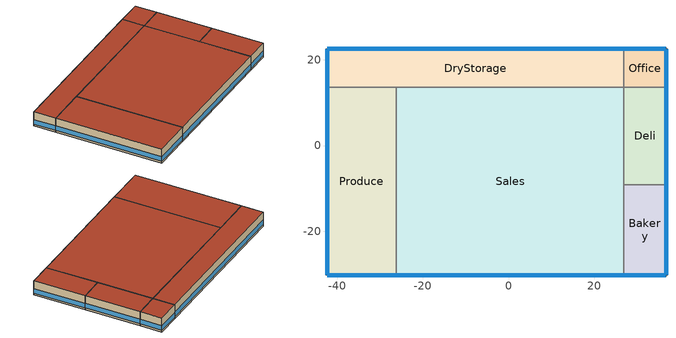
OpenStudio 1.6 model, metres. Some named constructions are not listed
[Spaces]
Sales
 floor ground: 26.89,13.58 26.89,-30.24 -26.17,-30.24 -26.17,13.58 z0
 wall outside: -26.17,-30.24 26.89,-30.24 z0:6.1
 wall to Deli: 26.89,-9.13 26.89,13.58 z0:6.1
 wall to Produce: -26.17,13.58 -26.17,-30.24 z0:6.1
 wall to DryStorage: 26.89,13.58 -26.17,13.58 z0:6.1
 wall to Bakery: 26.89,-30.24 26.89,-9.13 z0:6.1
 window: -26.14,-30.24 26.86,-30.24 z0.76:2.74
 roof outside: 26.89,-30.24 26.89,13.58 -26.17,13.58 -26.17,-30.24 z6.1
Produce
 floor ground: -26.17,13.58 -26.17,-30.24 -42.4,-30.24 -42.4,13.58 z0
 wall outside: -42.4,13.58 -42.4,-30.24 -26.17,-30.24 z0:6.1
 wall to DryStorage: -26.17,13.58 -42.4,13.58 z0:6.1
 window: -42.4,13.55 -42.4,-30.22 / -42.38,-30.24 -26.2,-30.24 z0.76:2.74
 roof outside: -26.17,-30.24 -26.17,13.58 -42.4,13.58 -42.4,-30.24 z6.1
Office
 floor ground: 36.79,22.55 36.79,13.58 26.89,13.58 26.89,22.55 z0
 wall outside: 36.79,13.58 36.79,22.55 26.89,22.55 z0:6.1
 wall to DryStorage: 26.89,22.55 26.89,13.58 z0:6.1
 wall to Deli: 26.89,13.58 36.79,13.58 z0:6.1
 window: 36.79,13.6 36.79,22.53 z0.76:2.75; 36.76,22.55 26.91,22.55 z0.76:2.74
 roof outside: 36.79,13.58 36.79,22.55 26.89,22.55 26.89,13.58 z6.1
Bakery
 floor ground: 36.79,-9.13 36.79,-30.24 26.89,-30.24 26.89,-9.13 z0
 wall outside: 26.89,-30.24 36.79,-30.24 36.79,-9.13 z0:6.1
 wall to Deli: 36.79,-9.13 26.89,-9.13 z0:6.1
 window: 36.79,-30.22 36.79,-9.15 / 26.91,-30.24 36.76,-30.24 z0.76:2.74
 roof outside: 36.79,-30.24 36.79,-9.13 26.89,-9.13 26.89,-30.24 z6.1
DryStorage
 floor ground: 26.89,22.55 26.89,13.58 -42.4,13.58 -42.4,22.55 z0
 wall outside: 26.89,22.55 -42.4,22.55 -42.4,13.58 z0:6.1
 window: -42.4,22.53 -42.4,13.6 z0.76:2.75; 26.86,22.55 -42.38,22.55 z0.76:2.74
 roof outside: 26.89,13.58 26.89,22.55 -42.4,22.55 -42.4,13.58 z6.1
Deli
 floor ground: 36.79,13.58 36.79,-9.13 26.89,-9.13 26.89,13.58 z0
 wall outside: 36.79,-9.13 36.79,13.58 z0:6.1
 window: 36.79,-9.1 36.79,13.55 z0.76:2.74
 roof outside: 36.79,-9.13 36.79,13.58 26.89,13.58 26.89,-9.13 z6.1
[Site]
Calgary Int'l_AB_CAN: Latitude {deg}=51.12; Longitude {deg}=-114.02; Time Zone {hr}=-7; Elevation {m}=1084; Terrain=City
[Building]
c:/test//SuperMarket.osm: North Axis {deg}=0; Default Construction Set=DND-Concrete at climate 7a
[Site:WaterMainsTemperature]
Calculation Method=Correlation; Annual Average Outdoor Air Temperature {C}=3.94167; Maximum Difference In Monthly Average Outdoor Air Temperatures {deltaC}=25
[SizingPeriod:DesignDay] Barometric Pressure {Pa}=88963; Sky Clearness=0; Rain Indicator=0; Snow Indicator=0; Day of Month=21; Daylight Saving Time Indicator=0; Humidity Indicating Type=Wetbulb; Dry-Bulb Temperature Range Modifier Type=DefaultMultipliers
Name | Maximum Dry-Bulb Temperature {C} | Daily Dry-Bulb Temperature Range {deltaC} | Humidity Indicating Conditions at Maximum Dry-Bulb {BasedOnField A3} | Wind Speed {m/s} | Wind Direction {deg} | Month | Day Type | Solar Model Indicator | ASHRAE Taub | ASHRAE Taud
Calgary Int'l Ann Clg .4% Condns DB=>MWB | 28.6 | 12.3 | 15.7 | 4.6 | 160 | 7 | SummerDesignDay | ASHRAETau | 0.341 | 2.408
Calgary Int'l Ann Clg .4% Condns WB=>MDB | 25.4 | 12.3 | 17.3 | 4.6 | 160 | 7 | SummerDesignDay | ASHRAETau | 0.341 | 2.408
Calgary Int'l Ann Htg 99.6% Condns DB | -29.1 | 0 | -29.1 | 2.9 | 0 | 1 | WinterDesignDay | ASHRAEClearSky
[DefaultConstructionSet]
DND-Concrete at climate 7a: Default Exterior Surface Constructions=DND-Concrete at climate 7a; Default Interior Surface Constructions=000_Interior_DefSurfCons 12; Default Ground Contact Surface Constructions=DND-Concrete at climate 7a 1; Default Exterior SubSurface Constructions=DND-Concrete at climate 7a; Default Interior SubSurface Constructions=000_Interior_DefSubCons 12; Interior Partition Construction=000_Interior Partition
[DefaultSurfaceConstructions]
Name | Floor Construction | Wall Construction | Roof Ceiling Construction
000_Interior_DefSurfCons 12 | 000_Interior Floor | 000_Interior Wall | 000_Interior Ceiling
DND-Concrete at climate 7a | Customized opaque construction {028661b1-d8d7-4cc8-a56f-6c2316763d92} to conductance of 0.162 | Customized opaque construction {44c6b4bc-55c0-42e1-92a6-c6c4b35df093} to conductance of 0.21 | Customized opaque construction {c617b2f1-91ec-4204-ad3f-fedfaab5fa9a} to conductance of 0.162
DND-Concrete at climate 7a 1 | Customized opaque construction {de1c73dd-ea5b-4cc6-a93c-d68e055e16ee} to conductance of 0.757 | Customized opaque construction {ae20af34-4136-40c3-b816-52f7b575f712} to conductance of 0.284 | Customized opaque construction {028661b1-d8d7-4cc8-a56f-6c2316763d92} to conductance of 0.284
[DefaultSubSurfaceConstructions]
Name | Fixed Window Construction | Operable Window Construction | Door Construction | Glass Door Construction | Skylight Construction | Tubular Daylight Dome Construction | Tubular Daylight Diffuser Construction | Overhead Door Construction
000_Interior_DefSubCons 12 | 000_Interior Window | 000_Interior Window | 000_Interior Door | 000_Exterior Window | 000_Exterior Window | 000_Interior Window | 000_Interior Window
DND-Concrete at climate 7a | Customized Fenestration: cond=0.220 tvis=0.210 tsol=0.500 | Customized Fenestration: cond=0.220 tvis=0.210 tsol=0.500 | Customized opaque construction {12d935f9-e626-4e16-8590-8ba180143701} to conductance of 2.2 | Customized Fenestration: cond=0.220 tvis=0.210 tsol=0.500 | Customized Fenestration: cond=0.220 tvis=0.210 tsol=0.500 | Customized Fenestration: cond=0.220 tvis=0.210 tsol=0.500 | Customized Fenestration: cond=0.220 tvis=0.210 tsol=0.500 | Customized opaque construction {10fcba14-dd63-4202-9ff1-8023edf5004f} to conductance of 2.2
[Construction]
000_Interior Partition; 000_Interior Door: 000_G05 25mm wood
000_Interior Floor: 000_F16 Acoustic tile, 000_F05 Ceiling air space resistance, 000_M11 100mm lightweight concrete
000_Interior Wall: 000_G01a 19mm gypsum board, 000_F04 Wall air space resistance, 000_G01a 19mm gypsum board
000_Interior Ceiling: 000_M11 100mm lightweight concrete, 000_F05 Ceiling air space resistance, 000_F16 Acoustic tile
000_Interior Window: 000_Clear 3mm
000_Exterior Window: 000_Clear 3mm, 000_Air 13mm, 000_Clear 3mm
Customized Fenestration: cond=0.220 tvis=0.210 tsol=0.500: Customized Fenestration:: cond=0.220 tvis=0.210 tsol=0.500
[Material]
Name | Roughness | Thickness | Conductivity | Density | Specific Heat
000_G05 25mm wood | MediumSmooth | 0.0254 | 0.15 | 608 | 1630
000_G01a 19mm gypsum board | MediumSmooth | 0.019 | 0.16 | 800 | 1090
000_F16 Acoustic tile | MediumSmooth | 0.0191 | 0.06 | 368 | 590
000_M11 100mm lightweight concrete | MediumRough | 0.1016 | 0.53 | 1280 | 840
[Material:AirGap]
Name | Thermal Resistance
000_F05 Ceiling air space resistance | 0.18
000_F04 Wall air space resistance | 0.15
[WindowMaterial:SimpleGlazingSystem]
Customized Fenestration:: cond=0.220 tvis=0.210 tsol=0.500: U-Factor {W/m2-K}=2.2; Solar Heat Gain Coefficient=0.6; Visible Transmittance=0.21
[WindowMaterial:Glazing]
000_Clear 3mm: Optical Data Type=SpectralAverage; Thickness=0.003; Solar Transmittance at Normal Incidence=0.837; Front Side Solar Reflectance at Normal Incidence=0.075; Back Side Solar Reflectance at Normal Incidence=0.075; Visible Transmittance at Normal Incidence=0.898; Front Side Visible Reflectance at Normal Incidence=0.081; Back Side Visible Reflectance at Normal Incidence=0.081; Infrared Transmittance at Normal Incidence=0; Front Side Infrared Hemispherical Emissivity=0.84; Back Side Infrared Hemispherical Emissivity=0.84; Conductivity=0.9
[WindowMaterial:Gas]
000_Air 13mm: Gas Type=Air; Thickness=0.0127
[ThermalZone] Multiplier=1; Use Ideal Air Loads=Yes
Name | Thermostat
Sales Thermal Zone; Produce Thermal Zone; Deli Thermal Zone; Bakery Thermal Zone | NECB-C
Office Thermal Zone | NECB-A
DryStorage Thermal Zone | NECB-E
[Sizing:Zone] Zone Cooling Design Supply Air Temperature {C}=14; Zone Heating Design Supply Air Temperature {C}=40; Zone Cooling Design Supply Air Humidity Ratio {kg-H2O/kg-air}=0.0085; Zone Heating Design Supply Air Humidity Ratio {kg-H2O/kg-air}=0.008; Cooling Design Air Flow Method=DesignDay; Heating Design Air Flow Method=DesignDay
Sales Thermal Zone; Produce Thermal Zone; Deli Thermal Zone; Office Thermal Zone; Bakery Thermal Zone; DryStorage Thermal Zone
[Space] Building Story=1; Part of Total Floor Area=Yes
Name | Space Type | Thermal Zone
Sales | NECB-Retail - sales | Sales Thermal Zone
Produce | NECB-Retail - sales | Produce Thermal Zone
Deli | NECB-Retail - sales | Deli Thermal Zone
Office | NECB-Office - enclosed | Office Thermal Zone
Bakery | NECB-Retail - sales | Bakery Thermal Zone
DryStorage | NECB-Storage area | DryStorage Thermal Zone
[BuildingStory]
1
[DefaultScheduleSet] Infiltration Schedule=FRACTION_ALWAYS_ON
Name | Hours of Operation Schedule | Number of People Schedule | Lighting Schedule | Electric Equipment Schedule | Hot Water Equipment Schedule | Other Equipment Schedule
NECB-A | NECB-A-Fan | NECB-A-Occ | NECB-A-Ltg | NECB-A-Equ | NECB-A-HW | NECB-A-Proc
NECB-C | NECB-C-Fan | NECB-C-Occ | NECB-C-Ltg | NECB-C-Equ | NECB-C-HW | NECB-C-Proc
NECB-E | NECB-E-Fan | NECB-E-Occ | NECB-E-Ltg | NECB-E-Equ | NECB-E-HW | NECB-E-Proc
[ThermostatSetpoint:DualSetpoint]
Name | Heating Setpoint Temperature Schedule | Cooling Setpoint Temperature Schedule
NECB-A | NECB-A-Htg | NECB-A-Clg
NECB-C | NECB-C-Htg | NECB-C-Clg
NECB-E | NECB-E-Htg | NECB-E-Clg
[Lights:Definition] Design Level Calculation Method=Watts/Area
Name | Watts per Space Floor Area {W/m2}
NECB-Office - enclosed-sched-A-lights-def | 11.9
NECB-Storage area-sched-E-lights-def | 6.8
NECB-Retail - sales-sched-C-lights-def | 18.1
[ElectricEquipment:Definition] Design Level Calculation Method=Watts/Area
Name | Watts per Space Floor Area {W/m2}
NECB-Office - enclosed-sched-A-elec-def | 7.5
NECB-Storage area-sched-E-elec-def | 1
NECB-Retail - sales-sched-C-elec-def | 2.5
[HotWaterEquipment:Definition] Design Level Calculation Method=Watts/Area
Name | Watts per Space Floor Area {W/m2}
NECB-Office - enclosed-sched-A-dhw-def | 90
NECB-Storage area-sched-E-dhw-def | 300
NECB-Retail - sales-sched-C-dhw-def | 40
[People:Definition] Number of People Calculation Method=Area/Person; Fraction Radiant=0.3
Name | Space Floor Area per Person {m2/person}
NECB-Office - enclosed-sched-A-people-def | 20
NECB-Storage area-sched-E-people-def | 100
NECB-Retail - sales-sched-C-people-def | 30
[People] Activity Level Schedule=activity 120W; Multiplier=1
Name | People Definition | Space or SpaceType
NECB-Office - enclosed-sched-A-people | NECB-Office - enclosed-sched-A-people-def | NECB-Office - enclosed
NECB-Storage area-sched-E-people | NECB-Storage area-sched-E-people-def | NECB-Storage area
NECB-Retail - sales-sched-C-people | NECB-Retail - sales-sched-C-people-def | NECB-Retail - sales
[Lights] Multiplier=1
Name | Lights Definition | Space or SpaceType
NECB-Office - enclosed-sched-A-lights | NECB-Office - enclosed-sched-A-lights-def | NECB-Office - enclosed
NECB-Storage area-sched-E-lights | NECB-Storage area-sched-E-lights-def | NECB-Storage area
NECB-Retail - sales-sched-C-lights | NECB-Retail - sales-sched-C-lights-def | NECB-Retail - sales
[ElectricEquipment] Multiplier=1
Name | Electric Equipment Definition | Space or SpaceType
NECB-Office - enclosed-sched-A-elec | NECB-Office - enclosed-sched-A-elec-def | NECB-Office - enclosed
NECB-Storage area-sched-E-elec | NECB-Storage area-sched-E-elec-def | NECB-Storage area
NECB-Retail - sales-sched-C-elec | NECB-Retail - sales-sched-C-elec-def | NECB-Retail - sales
[HotWaterEquipment] Multiplier=1
Name | Hot Water Equipment Definition | Space or SpaceType
NECB-Office - enclosed-sched-A-dhw | NECB-Office - enclosed-sched-A-dhw-def | NECB-Office - enclosed
NECB-Storage area-sched-E-dhw | NECB-Storage area-sched-E-dhw-def | NECB-Storage area
NECB-Retail - sales-sched-C-dhw | NECB-Retail - sales-sched-C-dhw-def | NECB-Retail - sales
[DesignSpecification:OutdoorAir] Outdoor Air Method=Maximum; Outdoor Air Flow per Floor Area {m3/s-m2}=0; Outdoor Air Flow Rate {m3/s}=0; Outdoor Air Flow Air Changes per Hour {1/hr}=0; Outdoor Air Flow Rate Fraction Schedule=FRACTION_ALWAYS_ON
Name | Outdoor Air Flow per Person {m3/s-person}
NECB-Office - enclosed-sched-A-oa | 0.00864102
NECB-Storage area-sched-E-oa | 0.0355807
NECB-Retail - sales-sched-C-oa | 0.0354536
[SpaceInfiltration:DesignFlowRate] Schedule=FRACTION_ALWAYS_ON; Design Flow Rate Calculation Method=Flow/ExteriorArea; Flow per Exterior Surface Area {m3/s-m2}=0.00025; Constant Term Coefficient=1; Temperature Term Coefficient=0; Velocity Term Coefficient=0; Velocity Squared Term Coefficient=0
Name | Space or SpaceType
NECB-Office - enclosed-sched-A-inf | NECB-Office - enclosed
NECB-Storage area-sched-E-inf | NECB-Storage area
NECB-Retail - sales-sched-C-inf | NECB-Retail - sales
[SpaceType]
Name | Default Schedule Set | Design Specification Outdoor Air Object
NECB-Office - enclosed | NECB-A | NECB-Office - enclosed-sched-A-oa
NECB-Storage area | NECB-E | NECB-Storage area-sched-E-oa
NECB-Retail - sales | NECB-C | NECB-Retail - sales-sched-C-oa
[Schedule:Ruleset]
Name | Default Day Schedule
FRACTION_ALWAYS_ON | Schedule Day 1
NECB-A-Occ | Schedule Day 2
NECB-A-Ltg | Schedule Day 3
NECB-A-Equ | Schedule Day 4
NECB-A-Fan | Schedule Day 5
NECB-A-Proc | Schedule Day 6
NECB-A-Clg | Schedule Day 7
NECB-A-Htg | Schedule Day 8
NECB-A-HW | Schedule Day 9
NECB-C-Occ | Schedule Day 18
NECB-C-Ltg | Schedule Day 19
NECB-C-Equ | Schedule Day 20
NECB-C-Fan | Schedule Day 21
NECB-C-Proc | Schedule Day 22
NECB-C-Clg | Schedule Day 23
NECB-C-Htg | Schedule Day 24
NECB-C-HW | Schedule Day 25
NECB-E-Occ | Schedule Day 34
NECB-E-Ltg | Schedule Day 35
NECB-E-Equ | Schedule Day 36
NECB-E-Fan | Schedule Day 37
NECB-E-Proc | Schedule Day 38
NECB-E-Clg | Schedule Day 39
NECB-E-Htg | Schedule Day 40
NECB-E-HW | Schedule Day 41
activity 120W | Schedule Day 74
[Schedule:Day]
Schedule Day 1; wkdFRACTION_ALWAYS_ON 1; satFRACTION_ALWAYS_ON 1; sunFRACTION_ALWAYS_ON 1: 1, 0, 1, 2, 0, 1, 3, 0, 1, 4, 0, 1, 5, 0, 1, 6, 0, 1, 7, 0, 1, 8, 0, 1, 9, 0, 1, 10, 0, 1, 11, 0, 1, 12, 0, 1, 13, 0, 1, 14, 0, 1, 15, 0, 1, 16, 0, 1, 17, 0, 1, 18, 0, 1, 19, 0, 1, 20, 0, 1, 21, 0, 1, 22, 0, 1, 23, 0, 1, 24, 0, 1
Schedule Day 2; wkdNECB-A-Occ 1: 1, 0, 0, 2, 0, 0, 3, 0, 0, 4, 0, 0, 5, 0, 0, 6, 0, 0, 7, 0, 0, 8, 0, 0.1, 9, 0, 0.7, 10, 0, 0.9, 11, 0, 0.9, 12, 0, 0.9, 13, 0, 0.5, 14, 0, 0.5, 15, 0, 0.9, 16, 0, 0.9, 17, 0, 0.9, 18, 0, 0.7, 19, 0, 0.3, 20, 0, 0.1, 21, 0, 0.1, 22, 0, 0.1, 23, 0, 0.1, 24, 0, 0
satNECB-A-Occ 1; sunNECB-A-Occ 1; satNECB-A-Fan 1; sunNECB-A-Fan 1; sunNECB-E-Occ 1; sunNECB-E-Fan 1: 1, 0, 0, 2, 0, 0, 3, 0, 0, 4, 0, 0, 5, 0, 0, 6, 0, 0, 7, 0, 0, 8, 0, 0, 9, 0, 0, 10, 0, 0, 11, 0, 0, 12, 0, 0, 13, 0, 0, 14, 0, 0, 15, 0, 0, 16, 0, 0, 17, 0, 0, 18, 0, 0, 19, 0, 0, 20, 0, 0, 21, 0, 0, 22, 0, 0, 23, 0, 0, 24, 0, 0
Schedule Day 3; wkdNECB-A-Ltg 1: 1, 0, 0.05, 2, 0, 0.05, 3, 0, 0.05, 4, 0, 0.05, 5, 0, 0.05, 6, 0, 0.05, 7, 0, 0.05, 8, 0, 0.3, 9, 0, 0.8, 10, 0, 0.9, 11, 0, 0.9, 12, 0, 0.9, 13, 0, 0.9, 14, 0, 0.9, 15, 0, 0.9, 16, 0, 0.9, 17, 0, 0.9, 18, 0, 0.8, 19, 0, 0.5, 20, 0, 0.3, 21, 0, 0.3, 22, 0, 0.1, 23, 0, 0.1, 24, 0, 0.05
satNECB-A-Ltg 1; sunNECB-A-Ltg 1; satNECB-A-HW 1; sunNECB-A-HW 1; sunNECB-E-Ltg 1; sunNECB-E-Equ 1; sunNECB-E-Proc 1; sunNECB-E-HW 1: 1, 0, 0.05, 2, 0, 0.05, 3, 0, 0.05, 4, 0, 0.05, 5, 0, 0.05, 6, 0, 0.05, 7, 0, 0.05, 8, 0, 0.05, 9, 0, 0.05, 10, 0, 0.05, 11, 0, 0.05, 12, 0, 0.05, 13, 0, 0.05, 14, 0, 0.05, 15, 0, 0.05, 16, 0, 0.05, 17, 0, 0.05, 18, 0, 0.05, 19, 0, 0.05, 20, 0, 0.05, 21, 0, 0.05, 22, 0, 0.05, 23, 0, 0.05, 24, 0, 0.05
Schedule Day 4; wkdNECB-A-Equ 1; Schedule Day 6; wkdNECB-A-Proc 1: 1, 0, 0.2, 2, 0, 0.2, 3, 0, 0.2, 4, 0, 0.2, 5, 0, 0.2, 6, 0, 0.2, 7, 0, 0.2, 8, 0, 0.3, 9, 0, 0.8, 10, 0, 0.9, 11, 0, 0.9, 12, 0, 0.9, 13, 0, 0.9, 14, 0, 0.9, 15, 0, 0.9, 16, 0, 0.9, 17, 0, 0.9, 18, 0, 0.9, 19, 0, 0.5, 20, 0, 0.3, 21, 0, 0.3, 22, 0, 0.2, 23, 0, 0.2, 24, 0, 0.2
satNECB-A-Equ 1; sunNECB-A-Equ 1; satNECB-A-Proc 1; sunNECB-A-Proc 1: 1, 0, 0.2, 2, 0, 0.2, 3, 0, 0.2, 4, 0, 0.2, 5, 0, 0.2, 6, 0, 0.2, 7, 0, 0.2, 8, 0, 0.2, 9, 0, 0.2, 10, 0, 0.2, 11, 0, 0.2, 12, 0, 0.2, 13, 0, 0.2, 14, 0, 0.2, 15, 0, 0.2, 16, 0, 0.2, 17, 0, 0.2, 18, 0, 0.2, 19, 0, 0.2, 20, 0, 0.2, 21, 0, 0.2, 22, 0, 0.2, 23, 0, 0.2, 24, 0, 0.2
Schedule Day 5; wkdNECB-A-Fan 1: 1, 0, 0, 2, 0, 0, 3, 0, 0, 4, 0, 0, 5, 0, 0, 6, 0, 0, 7, 0, 1, 8, 0, 1, 9, 0, 1, 10, 0, 1, 11, 0, 1, 12, 0, 1, 13, 0, 1, 14, 0, 1, 15, 0, 1, 16, 0, 1, 17, 0, 1, 18, 0, 1, 19, 0, 1, 20, 0, 1, 21, 0, 1, 22, 0, 0, 23, 0, 0, 24, 0, 0
Schedule Day 7; wkdNECB-A-Clg 1: 1, 0, 35, 2, 0, 35, 3, 0, 35, 4, 0, 35, 5, 0, 35, 6, 0, 35, 7, 0, 24, 8, 0, 24, 9, 0, 24, 10, 0, 24, 11, 0, 24, 12, 0, 24, 13, 0, 24, 14, 0, 24, 15, 0, 24, 16, 0, 24, 17, 0, 24, 18, 0, 24, 19, 0, 24, 20, 0, 24, 21, 0, 24, 22, 0, 35, 23, 0, 35, 24, 0, 35
satNECB-A-Clg 1; sunNECB-A-Clg 1; sunNECB-E-Clg 1: 1, 0, 35, 2, 0, 35, 3, 0, 35, 4, 0, 35, 5, 0, 35, 6, 0, 35, 7, 0, 35, 8, 0, 35, 9, 0, 35, 10, 0, 35, 11, 0, 35, 12, 0, 35, 13, 0, 35, 14, 0, 35, 15, 0, 35, 16, 0, 35, 17, 0, 35, 18, 0, 35, 19, 0, 35, 20, 0, 35, 21, 0, 35, 22, 0, 35, 23, 0, 35, 24, 0, 35
Schedule Day 8; wkdNECB-A-Htg 1: 1, 0, 18, 2, 0, 18, 3, 0, 18, 4, 0, 18, 5, 0, 18, 6, 0, 18, 7, 0, 20, 8, 0, 22, 9, 0, 22, 10, 0, 22, 11, 0, 22, 12, 0, 22, 13, 0, 22, 14, 0, 22, 15, 0, 22, 16, 0, 22, 17, 0, 22, 18, 0, 22, 19, 0, 22, 20, 0, 22, 21, 0, 22, 22, 0, 18, 23, 0, 18, 24, 0, 18
satNECB-A-Htg 1; sunNECB-A-Htg 1; sunNECB-E-Htg 1: 1, 0, 18, 2, 0, 18, 3, 0, 18, 4, 0, 18, 5, 0, 18, 6, 0, 18, 7, 0, 18, 8, 0, 18, 9, 0, 18, 10, 0, 18, 11, 0, 18, 12, 0, 18, 13, 0, 18, 14, 0, 18, 15, 0, 18, 16, 0, 18, 17, 0, 18, 18, 0, 18, 19, 0, 18, 20, 0, 18, 21, 0, 18, 22, 0, 18, 23, 0, 18, 24, 0, 18
Schedule Day 9; wkdNECB-A-HW 1: 1, 0, 0.05, 2, 0, 0.05, 3, 0, 0.05, 4, 0, 0.05, 5, 0, 0.05, 6, 0, 0.05, 7, 0, 0.05, 8, 0, 0.1, 9, 0, 0.5, 10, 0, 0.5, 11, 0, 0.9, 12, 0, 0.9, 13, 0, 0.9, 14, 0, 0.9, 15, 0, 0.9, 16, 0, 0.9, 17, 0, 0.7, 18, 0, 0.5, 19, 0, 0.3, 20, 0, 0.2, 21, 0, 0.2, 22, 0, 0.2, 23, 0, 0.05, 24, 0, 0.05
Schedule Day 18; wkdNECB-C-Occ 1: 1, 0, 0, 2, 0, 0, 3, 0, 0, 4, 0, 0, 5, 0, 0, 6, 0, 0, 7, 0, 0, 8, 0, 0, 9, 0, 0.1, 10, 0, 0.2, 11, 0, 0.5, 12, 0, 0.5, 13, 0, 0.7, 14, 0, 0.7, 15, 0, 0.7, 16, 0, 0.7, 17, 0, 0.8, 18, 0, 0.7, 19, 0, 0.5, 20, 0, 0.3, 21, 0, 0.3, 22, 0, 0, 23, 0, 0, 24, 0, 0
satNECB-C-Occ 1: 1, 0, 0, 2, 0, 0, 3, 0, 0, 4, 0, 0, 5, 0, 0, 6, 0, 0, 7, 0, 0, 8, 0, 0, 9, 0, 0.1, 10, 0, 0.2, 11, 0, 0.5, 12, 0, 0.6, 13, 0, 0.8, 14, 0, 0.9, 15, 0, 0.9, 16, 0, 0.9, 17, 0, 0.8, 18, 0, 0.7, 19, 0, 0.5, 20, 0, 0.2, 21, 0, 0.2, 22, 0, 0, 23, 0, 0, 24, 0, 0
sunNECB-C-Occ 1: 1, 0, 0, 2, 0, 0, 3, 0, 0, 4, 0, 0, 5, 0, 0, 6, 0, 0, 7, 0, 0, 8, 0, 0, 9, 0, 0, 10, 0, 0, 11, 0, 0.1, 12, 0, 0.2, 13, 0, 0.2, 14, 0, 0.4, 15, 0, 0.4, 16, 0, 0.4, 17, 0, 0.4, 18, 0, 0.4, 19, 0, 0.2, 20, 0, 0, 21, 0, 0, 22, 0, 0, 23, 0, 0, 24, 0, 0
Schedule Day 19; wkdNECB-C-Ltg 1; satNECB-C-Ltg 1; Schedule Day 20; wkdNECB-C-Equ 1; satNECB-C-Equ 1; Schedule Day 22; wkdNECB-C-Proc 1; satNECB-C-Proc 1: 1, 0, 0.05, 2, 0, 0.05, 3, 0, 0.05, 4, 0, 0.05, 5, 0, 0.05, 6, 0, 0.05, 7, 0, 0.05, 8, 0, 0.05, 9, 0, 0.5, 10, 0, 0.9, 11, 0, 0.9, 12, 0, 0.9, 13, 0, 0.9, 14, 0, 0.9, 15, 0, 0.9, 16, 0, 0.9, 17, 0, 0.9, 18, 0, 0.9, 19, 0, 0.9, 20, 0, 0.6, 21, 0, 0.5, 22, 0, 0.05, 23, 0, 0.05, 24, 0, 0.05
sunNECB-C-Ltg 1; sunNECB-C-Equ 1; sunNECB-C-Proc 1: 1, 0, 0.05, 2, 0, 0.05, 3, 0, 0.05, 4, 0, 0.05, 5, 0, 0.05, 6, 0, 0.05, 7, 0, 0.05, 8, 0, 0.05, 9, 0, 0.05, 10, 0, 0.05, 11, 0, 0.5, 12, 0, 0.9, 13, 0, 0.9, 14, 0, 0.9, 15, 0, 0.9, 16, 0, 0.9, 17, 0, 0.9, 18, 0, 0.9, 19, 0, 0.6, 20, 0, 0.05, 21, 0, 0.05, 22, 0, 0.05, 23, 0, 0.05, 24, 0, 0.05
Schedule Day 21; wkdNECB-C-Fan 1; satNECB-C-Fan 1: 1, 0, 0, 2, 0, 0, 3, 0, 0, 4, 0, 0, 5, 0, 0, 6, 0, 0, 7, 0, 0, 8, 0, 1, 9, 0, 1, 10, 0, 1, 11, 0, 1, 12, 0, 1, 13, 0, 1, 14, 0, 1, 15, 0, 1, 16, 0, 1, 17, 0, 1, 18, 0, 1, 19, 0, 1, 20, 0, 1, 21, 0, 1, 22, 0, 0, 23, 0, 0, 24, 0, 0
sunNECB-C-Fan 1: 1, 0, 0, 2, 0, 0, 3, 0, 0, 4, 0, 0, 5, 0, 0, 6, 0, 0, 7, 0, 0, 8, 0, 0, 9, 0, 0, 10, 0, 1, 11, 0, 1, 12, 0, 1, 13, 0, 1, 14, 0, 1, 15, 0, 1, 16, 0, 1, 17, 0, 1, 18, 0, 1, 19, 0, 1, 20, 0, 0, 21, 0, 0, 22, 0, 0, 23, 0, 0, 24, 0, 0
Schedule Day 23; wkdNECB-C-Clg 1; satNECB-C-Clg 1: 1, 0, 35, 2, 0, 35, 3, 0, 35, 4, 0, 35, 5, 0, 35, 6, 0, 35, 7, 0, 35, 8, 0, 24, 9, 0, 24, 10, 0, 24, 11, 0, 24, 12, 0, 24, 13, 0, 24, 14, 0, 24, 15, 0, 24, 16, 0, 24, 17, 0, 24, 18, 0, 24, 19, 0, 24, 20, 0, 24, 21, 0, 24, 22, 0, 35, 23, 0, 35, 24, 0, 35
sunNECB-C-Clg 1: 1, 0, 35, 2, 0, 35, 3, 0, 35, 4, 0, 35, 5, 0, 35, 6, 0, 35, 7, 0, 35, 8, 0, 35, 9, 0, 35, 10, 0, 24, 11, 0, 24, 12, 0, 24, 13, 0, 24, 14, 0, 24, 15, 0, 24, 16, 0, 24, 17, 0, 24, 18, 0, 24, 19, 0, 24, 20, 0, 35, 21, 0, 35, 22, 0, 35, 23, 0, 35, 24, 0, 35
Schedule Day 24; wkdNECB-C-Htg 1; satNECB-C-Htg 1: 1, 0, 18, 2, 0, 18, 3, 0, 18, 4, 0, 18, 5, 0, 18, 6, 0, 18, 7, 0, 18, 8, 0, 20, 9, 0, 22, 10, 0, 22, 11, 0, 22, 12, 0, 22, 13, 0, 22, 14, 0, 22, 15, 0, 22, 16, 0, 22, 17, 0, 22, 18, 0, 22, 19, 0, 22, 20, 0, 22, 21, 0, 22, 22, 0, 18, 23, 0, 18, 24, 0, 18
sunNECB-C-Htg 1: 1, 0, 18, 2, 0, 18, 3, 0, 18, 4, 0, 18, 5, 0, 18, 6, 0, 18, 7, 0, 18, 8, 0, 18, 9, 0, 18, 10, 0, 20, 11, 0, 22, 12, 0, 22, 13, 0, 22, 14, 0, 22, 15, 0, 22, 16, 0, 22, 17, 0, 22, 18, 0, 22, 19, 0, 22, 20, 0, 18, 21, 0, 18, 22, 0, 18, 23, 0, 18, 24, 0, 18
Schedule Day 25; wkdNECB-C-HW 1: 1, 0, 0.05, 2, 0, 0.05, 3, 0, 0.05, 4, 0, 0.05, 5, 0, 0.05, 6, 0, 0.05, 7, 0, 0.05, 8, 0, 0.05, 9, 0, 0.1, 10, 0, 0.2, 11, 0, 0.3, 12, 0, 0.4, 13, 0, 0.8, 14, 0, 0.8, 15, 0, 0.8, 16, 0, 0.8, 17, 0, 0.6, 18, 0, 0.4, 19, 0, 0.3, 20, 0, 0.2, 21, 0, 0.2, 22, 0, 0.05, 23, 0, 0.05, 24, 0, 0.05
satNECB-C-HW 1: 1, 0, 0.05, 2, 0, 0.05, 3, 0, 0.05, 4, 0, 0.05, 5, 0, 0.05, 6, 0, 0.05, 7, 0, 0.05, 8, 0, 0.05, 9, 0, 0.1, 10, 0, 0.2, 11, 0, 0.3, 12, 0, 0.5, 13, 0, 0.9, 14, 0, 0.9, 15, 0, 0.9, 16, 0, 0.9, 17, 0, 0.7, 18, 0, 0.5, 19, 0, 0.3, 20, 0, 0.2, 21, 0, 0.2, 22, 0, 0.05, 23, 0, 0.05, 24, 0, 0.05
sunNECB-C-HW 1: 1, 0, 0.05, 2, 0, 0.05, 3, 0, 0.05, 4, 0, 0.05, 5, 0, 0.05, 6, 0, 0.05, 7, 0, 0.05, 8, 0, 0.05, 9, 0, 0.05, 10, 0, 0.05, 11, 0, 0.1, 12, 0, 0.2, 13, 0, 0.4, 14, 0, 0.8, 15, 0, 0.8, 16, 0, 0.6, 17, 0, 0.4, 18, 0, 0.3, 19, 0, 0.2, 20, 0, 0.05, 21, 0, 0.05, 22, 0, 0.05, 23, 0, 0.05, 24, 0, 0.05
Schedule Day 34; wkdNECB-E-Occ 1: 1, 0, 0, 2, 0, 0, 3, 0, 0, 4, 0, 0, 5, 0, 0, 6, 0, 0, 7, 0, 0, 8, 0, 0, 9, 0, 0.2, 10, 0, 0.7, 11, 0, 0.9, 12, 0, 0.9, 13, 0, 0.9, 14, 0, 0.9, 15, 0, 0.5, 16, 0, 0.9, 17, 0, 0.8, 18, 0, 0.8, 19, 0, 0.2, 20, 0, 0, 21, 0, 0, 22, 0, 0, 23, 0, 0, 24, 0, 0
satNECB-E-Occ 1: 1, 0, 0, 2, 0, 0, 3, 0, 0, 4, 0, 0, 5, 0, 0, 6, 0, 0, 7, 0, 0, 8, 0, 0, 9, 0, 0, 10, 0, 0.2, 11, 0, 0.2, 12, 0, 0.2, 13, 0, 0.2, 14, 0, 0.1, 15, 0, 0.1, 16, 0, 0.1, 17, 0, 0.1, 18, 0, 0, 19, 0, 0, 20, 0, 0, 21, 0, 0, 22, 0, 0, 23, 0, 0, 24, 0, 0
Schedule Day 35; wkdNECB-E-Ltg 1; Schedule Day 36; wkdNECB-E-Equ 1; Schedule Day 38; wkdNECB-E-Proc 1: 1, 0, 0.05, 2, 0, 0.05, 3, 0, 0.05, 4, 0, 0.05, 5, 0, 0.05, 6, 0, 0.05, 7, 0, 0.05, 8, 0, 0.05, 9, 0, 0.4, 10, 0, 0.7, 11, 0, 0.9, 12, 0, 0.9, 13, 0, 0.9, 14, 0, 0.9, 15, 0, 0.9, 16, 0, 0.9, 17, 0, 0.9, 18, 0, 0.9, 19, 0, 0.4, 20, 0, 0.05, 21, 0, 0.05, 22, 0, 0.05, 23, 0, 0.05, 24, 0, 0.05
satNECB-E-Ltg 1; satNECB-E-Equ 1; satNECB-E-Proc 1: 1, 0, 0.05, 2, 0, 0.05, 3, 0, 0.05, 4, 0, 0.05, 5, 0, 0.05, 6, 0, 0.05, 7, 0, 0.05, 8, 0, 0.05, 9, 0, 0.05, 10, 0, 0.5, 11, 0, 0.9, 12, 0, 0.9, 13, 0, 0.9, 14, 0, 0.9, 15, 0, 0.9, 16, 0, 0.7, 17, 0, 0.5, 18, 0, 0.05, 19, 0, 0.05, 20, 0, 0.05, 21, 0, 0.05, 22, 0, 0.05, 23, 0, 0.05, 24, 0, 0.05
Schedule Day 37; wkdNECB-E-Fan 1: 1, 0, 0, 2, 0, 0, 3, 0, 0, 4, 0, 0, 5, 0, 0, 6, 0, 0, 7, 0, 0, 8, 0, 1, 9, 0, 1, 10, 0, 1, 11, 0, 1, 12, 0, 1, 13, 0, 1, 14, 0, 1, 15, 0, 1, 16, 0, 1, 17, 0, 1, 18, 0, 1, 19, 0, 1, 20, 0, 0, 21, 0, 0, 22, 0, 0, 23, 0, 0, 24, 0, 0
satNECB-E-Fan 1: 1, 0, 0, 2, 0, 0, 3, 0, 0, 4, 0, 0, 5, 0, 0, 6, 0, 0, 7, 0, 0, 8, 0, 0, 9, 0, 1, 10, 0, 1, 11, 0, 1, 12, 0, 1, 13, 0, 1, 14, 0, 1, 15, 0, 1, 16, 0, 1, 17, 0, 1, 18, 0, 0, 19, 0, 0, 20, 0, 0, 21, 0, 0, 22, 0, 0, 23, 0, 0, 24, 0, 0
Schedule Day 39; wkdNECB-E-Clg 1: 1, 0, 35, 2, 0, 35, 3, 0, 35, 4, 0, 35, 5, 0, 35, 6, 0, 35, 7, 0, 35, 8, 0, 24, 9, 0, 24, 10, 0, 24, 11, 0, 24, 12, 0, 24, 13, 0, 24, 14, 0, 24, 15, 0, 24, 16, 0, 24, 17, 0, 24, 18, 0, 24, 19, 0, 24, 20, 0, 35, 21, 0, 35, 22, 0, 35, 23, 0, 35, 24, 0, 35
satNECB-E-Clg 1: 1, 0, 35, 2, 0, 35, 3, 0, 35, 4, 0, 35, 5, 0, 35, 6, 0, 35, 7, 0, 35, 8, 0, 35, 9, 0, 24, 10, 0, 24, 11, 0, 24, 12, 0, 24, 13, 0, 24, 14, 0, 24, 15, 0, 24, 16, 0, 24, 17, 0, 24, 18, 0, 35, 19, 0, 35, 20, 0, 35, 21, 0, 35, 22, 0, 35, 23, 0, 35, 24, 0, 35
Schedule Day 40; wkdNECB-E-Htg 1: 1, 0, 18, 2, 0, 18, 3, 0, 18, 4, 0, 18, 5, 0, 18, 6, 0, 18, 7, 0, 18, 8, 0, 20, 9, 0, 22, 10, 0, 22, 11, 0, 22, 12, 0, 22, 13, 0, 22, 14, 0, 22, 15, 0, 22, 16, 0, 22, 17, 0, 22, 18, 0, 22, 19, 0, 22, 20, 0, 18, 21, 0, 18, 22, 0, 18, 23, 0, 18, 24, 0, 18
satNECB-E-Htg 1: 1, 0, 18, 2, 0, 18, 3, 0, 18, 4, 0, 18, 5, 0, 18, 6, 0, 18, 7, 0, 18, 8, 0, 18, 9, 0, 20, 10, 0, 22, 11, 0, 22, 12, 0, 22, 13, 0, 22, 14, 0, 22, 15, 0, 22, 16, 0, 22, 17, 0, 22, 18, 0, 18, 19, 0, 18, 20, 0, 18, 21, 0, 18, 22, 0, 18, 23, 0, 18, 24, 0, 18
Schedule Day 41; wkdNECB-E-HW 1: 1, 0, 0.05, 2, 0, 0.05, 3, 0, 0.05, 4, 0, 0.05, 5, 0, 0.05, 6, 0, 0.05, 7, 0, 0.05, 8, 0, 0.05, 9, 0, 0.1, 10, 0, 0.4, 11, 0, 0.5, 12, 0, 0.5, 13, 0, 0.7, 14, 0, 0.9, 15, 0, 0.8, 16, 0, 0.7, 17, 0, 0.8, 18, 0, 0.3, 19, 0, 0.05, 20, 0, 0.05, 21, 0, 0.05, 22, 0, 0.05, 23, 0, 0.05, 24, 0, 0.05
satNECB-E-HW 1: 1, 0, 0.05, 2, 0, 0.05, 3, 0, 0.05, 4, 0, 0.05, 5, 0, 0.05, 6, 0, 0.05, 7, 0, 0.05, 8, 0, 0.05, 9, 0, 0.05, 10, 0, 0.05, 11, 0, 0.2, 12, 0, 0.2, 13, 0, 0.4, 14, 0, 0.2, 15, 0, 0.2, 16, 0, 0.2, 17, 0, 0.05, 18, 0, 0.05, 19, 0, 0.05, 20, 0, 0.05, 21, 0, 0.05, 22, 0, 0.05, 23, 0, 0.05, 24, 0, 0.05
Schedule Day 74; wkdactivity 120W 1; satactivity 120W 1; sunactivity 120W 1: 1, 0, 120, 2, 0, 120, 3, 0, 120, 4, 0, 120, 5, 0, 120, 6, 0, 120, 7, 0, 120, 8, 0, 120, 9, 0, 120, 10, 0, 120, 11, 0, 120, 12, 0, 120, 13, 0, 120, 14, 0, 120, 15, 0, 120, 16, 0, 120, 17, 0, 120, 18, 0, 120, 19, 0, 120, 20, 0, 120, 21, 0, 120, 22, 0, 120, 23, 0, 120, 24, 0, 120
[Schedule:Rule] Date Specification Type=DateRange; Start Month=1; Start Day=1; End Month=12; End Day=31
Name | Schedule Ruleset | Rule Order | Day Schedule | Apply Sunday | Apply Monday | Apply Tuesday | Apply Wednesday | Apply Thursday | Apply Friday | Apply Saturday
wkdFRACTION_ALWAYS_ON rule | FRACTION_ALWAYS_ON | 2 | wkdFRACTION_ALWAYS_ON 1 | No | Yes | Yes | Yes | Yes | Yes | No
satFRACTION_ALWAYS_ONrule | FRACTION_ALWAYS_ON | 1 | satFRACTION_ALWAYS_ON 1 | No | No | No | No | No | No | Yes
sunFRACTION_ALWAYS_ONrule | FRACTION_ALWAYS_ON | 0 | sunFRACTION_ALWAYS_ON 1 | Yes | No | No | No | No | No | No
wkdNECB-A-Occ rule | NECB-A-Occ | 2 | wkdNECB-A-Occ 1 | No | Yes | Yes | Yes | Yes | Yes | No
satNECB-A-Occrule | NECB-A-Occ | 1 | satNECB-A-Occ 1 | No | No | No | No | No | No | Yes
sunNECB-A-Occrule | NECB-A-Occ | 0 | sunNECB-A-Occ 1 | Yes | No | No | No | No | No | No
wkdNECB-A-Ltg rule | NECB-A-Ltg | 2 | wkdNECB-A-Ltg 1 | No | Yes | Yes | Yes | Yes | Yes | No
satNECB-A-Ltgrule | NECB-A-Ltg | 1 | satNECB-A-Ltg 1 | No | No | No | No | No | No | Yes
sunNECB-A-Ltgrule | NECB-A-Ltg | 0 | sunNECB-A-Ltg 1 | Yes | No | No | No | No | No | No
wkdNECB-A-Equ rule | NECB-A-Equ | 2 | wkdNECB-A-Equ 1 | No | Yes | Yes | Yes | Yes | Yes | No
satNECB-A-Equrule | NECB-A-Equ | 1 | satNECB-A-Equ 1 | No | No | No | No | No | No | Yes
sunNECB-A-Equrule | NECB-A-Equ | 0 | sunNECB-A-Equ 1 | Yes | No | No | No | No | No | No
wkdNECB-A-Fan rule | NECB-A-Fan | 2 | wkdNECB-A-Fan 1 | No | Yes | Yes | Yes | Yes | Yes | No
satNECB-A-Fanrule | NECB-A-Fan | 1 | satNECB-A-Fan 1 | No | No | No | No | No | No | Yes
sunNECB-A-Fanrule | NECB-A-Fan | 0 | sunNECB-A-Fan 1 | Yes | No | No | No | No | No | No
wkdNECB-A-Proc rule | NECB-A-Proc | 2 | wkdNECB-A-Proc 1 | No | Yes | Yes | Yes | Yes | Yes | No
satNECB-A-Procrule | NECB-A-Proc | 1 | satNECB-A-Proc 1 | No | No | No | No | No | No | Yes
sunNECB-A-Procrule | NECB-A-Proc | 0 | sunNECB-A-Proc 1 | Yes | No | No | No | No | No | No
wkdNECB-A-Clg rule | NECB-A-Clg | 2 | wkdNECB-A-Clg 1 | No | Yes | Yes | Yes | Yes | Yes | No
satNECB-A-Clgrule | NECB-A-Clg | 1 | satNECB-A-Clg 1 | No | No | No | No | No | No | Yes
sunNECB-A-Clgrule | NECB-A-Clg | 0 | sunNECB-A-Clg 1 | Yes | No | No | No | No | No | No
wkdNECB-A-Htg rule | NECB-A-Htg | 2 | wkdNECB-A-Htg 1 | No | Yes | Yes | Yes | Yes | Yes | No
satNECB-A-Htgrule | NECB-A-Htg | 1 | satNECB-A-Htg 1 | No | No | No | No | No | No | Yes
sunNECB-A-Htgrule | NECB-A-Htg | 0 | sunNECB-A-Htg 1 | Yes | No | No | No | No | No | No
wkdNECB-A-HW rule | NECB-A-HW | 2 | wkdNECB-A-HW 1 | No | Yes | Yes | Yes | Yes | Yes | No
satNECB-A-HWrule | NECB-A-HW | 1 | satNECB-A-HW 1 | No | No | No | No | No | No | Yes
sunNECB-A-HWrule | NECB-A-HW | 0 | sunNECB-A-HW 1 | Yes | No | No | No | No | No | No
wkdNECB-C-Occ rule | NECB-C-Occ | 2 | wkdNECB-C-Occ 1 | No | Yes | Yes | Yes | Yes | Yes | No
satNECB-C-Occrule | NECB-C-Occ | 1 | satNECB-C-Occ 1 | No | No | No | No | No | No | Yes
sunNECB-C-Occrule | NECB-C-Occ | 0 | sunNECB-C-Occ 1 | Yes | No | No | No | No | No | No
wkdNECB-C-Ltg rule | NECB-C-Ltg | 2 | wkdNECB-C-Ltg 1 | No | Yes | Yes | Yes | Yes | Yes | No
satNECB-C-Ltgrule | NECB-C-Ltg | 1 | satNECB-C-Ltg 1 | No | No | No | No | No | No | Yes
sunNECB-C-Ltgrule | NECB-C-Ltg | 0 | sunNECB-C-Ltg 1 | Yes | No | No | No | No | No | No
wkdNECB-C-Equ rule | NECB-C-Equ | 2 | wkdNECB-C-Equ 1 | No | Yes | Yes | Yes | Yes | Yes | No
satNECB-C-Equrule | NECB-C-Equ | 1 | satNECB-C-Equ 1 | No | No | No | No | No | No | Yes
sunNECB-C-Equrule | NECB-C-Equ | 0 | sunNECB-C-Equ 1 | Yes | No | No | No | No | No | No
wkdNECB-C-Fan rule | NECB-C-Fan | 2 | wkdNECB-C-Fan 1 | No | Yes | Yes | Yes | Yes | Yes | No
satNECB-C-Fanrule | NECB-C-Fan | 1 | satNECB-C-Fan 1 | No | No | No | No | No | No | Yes
sunNECB-C-Fanrule | NECB-C-Fan | 0 | sunNECB-C-Fan 1 | Yes | No | No | No | No | No | No
wkdNECB-C-Proc rule | NECB-C-Proc | 2 | wkdNECB-C-Proc 1 | No | Yes | Yes | Yes | Yes | Yes | No
satNECB-C-Procrule | NECB-C-Proc | 1 | satNECB-C-Proc 1 | No | No | No | No | No | No | Yes
sunNECB-C-Procrule | NECB-C-Proc | 0 | sunNECB-C-Proc 1 | Yes | No | No | No | No | No | No
wkdNECB-C-Clg rule | NECB-C-Clg | 2 | wkdNECB-C-Clg 1 | No | Yes | Yes | Yes | Yes | Yes | No
satNECB-C-Clgrule | NECB-C-Clg | 1 | satNECB-C-Clg 1 | No | No | No | No | No | No | Yes
sunNECB-C-Clgrule | NECB-C-Clg | 0 | sunNECB-C-Clg 1 | Yes | No | No | No | No | No | No
wkdNECB-C-Htg rule | NECB-C-Htg | 2 | wkdNECB-C-Htg 1 | No | Yes | Yes | Yes | Yes | Yes | No
satNECB-C-Htgrule | NECB-C-Htg | 1 | satNECB-C-Htg 1 | No | No | No | No | No | No | Yes
sunNECB-C-Htgrule | NECB-C-Htg | 0 | sunNECB-C-Htg 1 | Yes | No | No | No | No | No | No
wkdNECB-C-HW rule | NECB-C-HW | 2 | wkdNECB-C-HW 1 | No | Yes | Yes | Yes | Yes | Yes | No
satNECB-C-HWrule | NECB-C-HW | 1 | satNECB-C-HW 1 | No | No | No | No | No | No | Yes
sunNECB-C-HWrule | NECB-C-HW | 0 | sunNECB-C-HW 1 | Yes | No | No | No | No | No | No
wkdNECB-E-Occ rule | NECB-E-Occ | 2 | wkdNECB-E-Occ 1 | No | Yes | Yes | Yes | Yes | Yes | No
satNECB-E-Occrule | NECB-E-Occ | 1 | satNECB-E-Occ 1 | No | No | No | No | No | No | Yes
sunNECB-E-Occrule | NECB-E-Occ | 0 | sunNECB-E-Occ 1 | Yes | No | No | No | No | No | No
wkdNECB-E-Ltg rule | NECB-E-Ltg | 2 | wkdNECB-E-Ltg 1 | No | Yes | Yes | Yes | Yes | Yes | No
satNECB-E-Ltgrule | NECB-E-Ltg | 1 | satNECB-E-Ltg 1 | No | No | No | No | No | No | Yes
sunNECB-E-Ltgrule | NECB-E-Ltg | 0 | sunNECB-E-Ltg 1 | Yes | No | No | No | No | No | No
wkdNECB-E-Equ rule | NECB-E-Equ | 2 | wkdNECB-E-Equ 1 | No | Yes | Yes | Yes | Yes | Yes | No
satNECB-E-Equrule | NECB-E-Equ | 1 | satNECB-E-Equ 1 | No | No | No | No | No | No | Yes
sunNECB-E-Equrule | NECB-E-Equ | 0 | sunNECB-E-Equ 1 | Yes | No | No | No | No | No | No
wkdNECB-E-Fan rule | NECB-E-Fan | 2 | wkdNECB-E-Fan 1 | No | Yes | Yes | Yes | Yes | Yes | No
satNECB-E-Fanrule | NECB-E-Fan | 1 | satNECB-E-Fan 1 | No | No | No | No | No | No | Yes
sunNECB-E-Fanrule | NECB-E-Fan | 0 | sunNECB-E-Fan 1 | Yes | No | No | No | No | No | No
wkdNECB-E-Proc rule | NECB-E-Proc | 2 | wkdNECB-E-Proc 1 | No | Yes | Yes | Yes | Yes | Yes | No
satNECB-E-Procrule | NECB-E-Proc | 1 | satNECB-E-Proc 1 | No | No | No | No | No | No | Yes
sunNECB-E-Procrule | NECB-E-Proc | 0 | sunNECB-E-Proc 1 | Yes | No | No | No | No | No | No
wkdNECB-E-Clg rule | NECB-E-Clg | 2 | wkdNECB-E-Clg 1 | No | Yes | Yes | Yes | Yes | Yes | No
satNECB-E-Clgrule | NECB-E-Clg | 1 | satNECB-E-Clg 1 | No | No | No | No | No | No | Yes
sunNECB-E-Clgrule | NECB-E-Clg | 0 | sunNECB-E-Clg 1 | Yes | No | No | No | No | No | No
wkdNECB-E-Htg rule | NECB-E-Htg | 2 | wkdNECB-E-Htg 1 | No | Yes | Yes | Yes | Yes | Yes | No
satNECB-E-Htgrule | NECB-E-Htg | 1 | satNECB-E-Htg 1 | No | No | No | No | No | No | Yes
sunNECB-E-Htgrule | NECB-E-Htg | 0 | sunNECB-E-Htg 1 | Yes | No | No | No | No | No | No
wkdNECB-E-HW rule | NECB-E-HW | 2 | wkdNECB-E-HW 1 | No | Yes | Yes | Yes | Yes | Yes | No
satNECB-E-HWrule | NECB-E-HW | 1 | satNECB-E-HW 1 | No | No | No | No | No | No | Yes
sunNECB-E-HWrule | NECB-E-HW | 0 | sunNECB-E-HW 1 | Yes | No | No | No | No | No | No
wkdactivity 120W rule | activity 120W | 2 | wkdactivity 120W 1 | No | Yes | Yes | Yes | Yes | Yes | No
satactivity 120Wrule | activity 120W | 1 | satactivity 120W 1 | No | No | No | No | No | No | Yes
sunactivity 120Wrule | activity 120W | 0 | sunactivity 120W 1 | Yes | No | No | No | No | No | No
